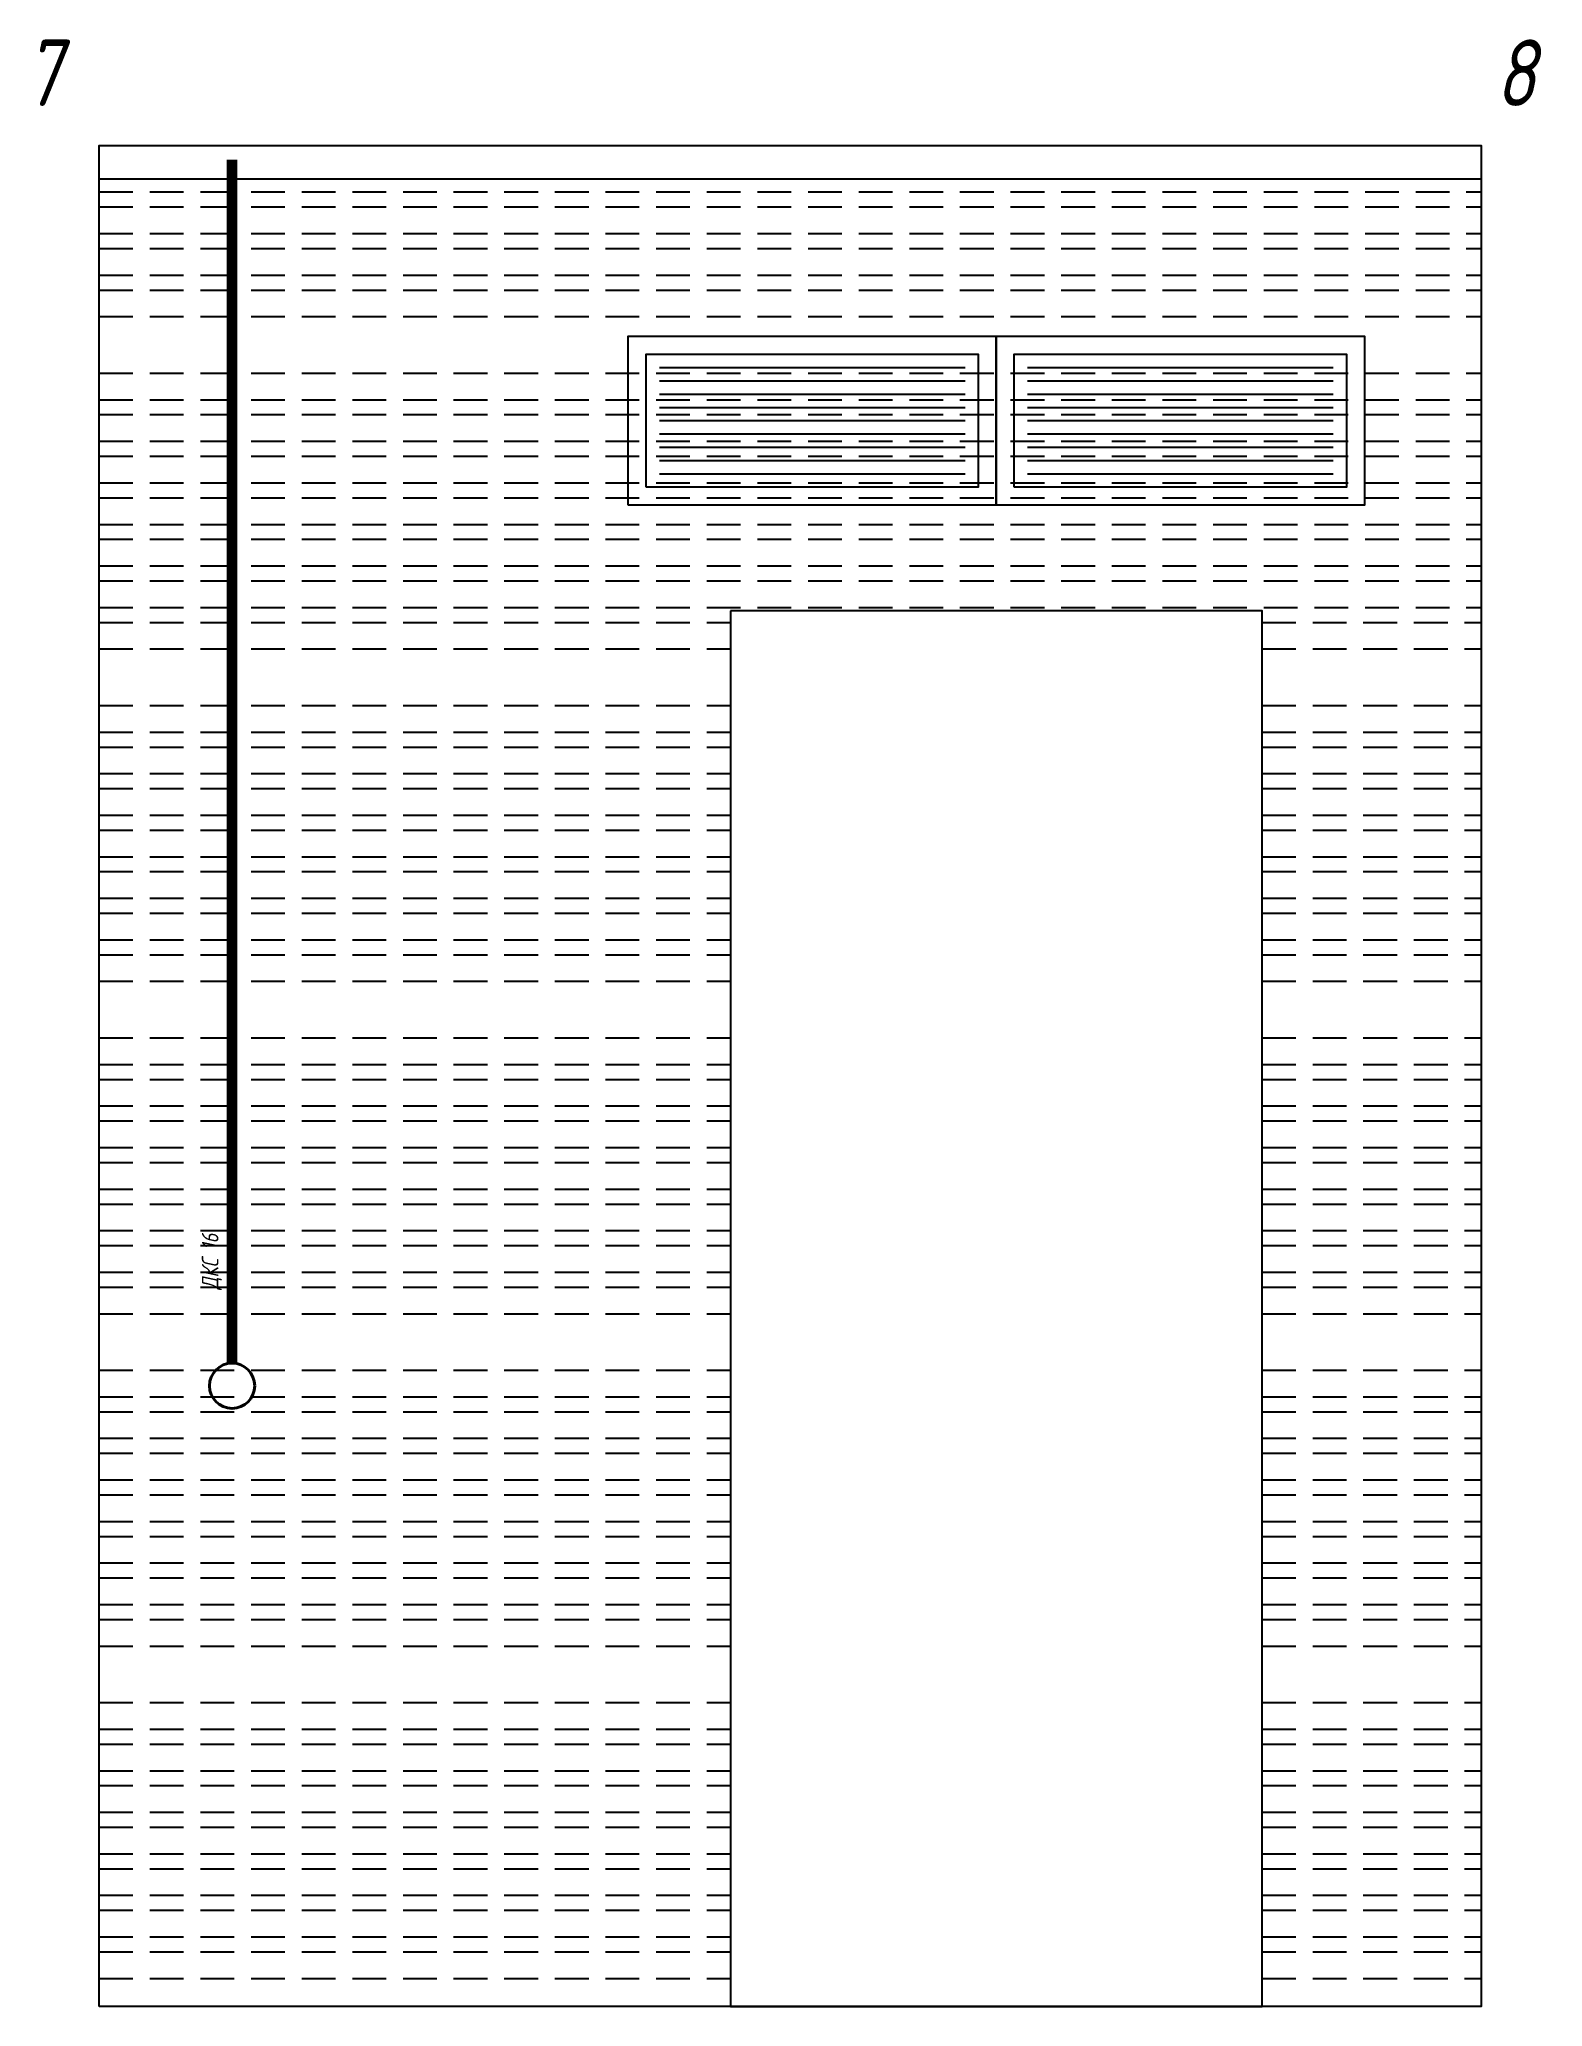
# Model space of a CAD drawing. Header units: millimetres. Extents: x -90 to 2172, y 0 to 2960.
import ezdxf
from ezdxf.enums import TextEntityAlignment as Align

# ---------------------------------------------------------------- set-up
doc = ezdxf.new("R2010")
doc.units = ezdxf.units.MM
doc.linetypes.add('DASHED', pattern=[19.05, 12.7, -6.35])
for name, color, linetype in [('01 Черновое', 7, 'Continuous'), ('02 ОВиК', 7, 'Continuous'), ('02 ЭОМ и СС', 7, 'Continuous'), ('03 Потолок', 5, 'Continuous')]:
    doc.layers.add(name, color=color, linetype=linetype)
doc.layers.add('100 noprint', color=1, linetype='Continuous', plot=False)
doc.styles.add('ГОСТ-ISOCPEUR', font='isocpeui.ttf', dxfattribs={"width": 0.8})

# ---------------------------------------------------------------- blocks, each defined once
blk = doc.blocks.new('АП 500х200')
at = {"color": 0, "lineweight": -2}
for p, q in [((-507, 207), (-47, 207)), ((-507, 187), (-47, 187)), ((-507, 167), (-47, 167)), ((-507, 147), (-47, 147)), ((-507, 127), (-47, 127)), ((-507, 107), (-47, 107)), ((-507, 87), (-47, 87)), ((-507, 67), (-47, 67)), ((-507, 47), (-47, 47))]:
    blk.add_line(p, q, dxfattribs=at)
for points in [[(-554, 0), (-554, 254), (0, 254), (0, 0)], [(-527, 27), (-527, 227), (-27, 227), (-27, 27)]]:
    blk.add_lwpolyline(points, close=True, dxfattribs=at)

msp = doc.modelspace()

# ---------------------------------------------------------------- linework, layer by layer
at = {"layer": '01 Черновое'}
for points in [[(0, 0), (0, 2800), (2080, 2800), (2080, 0)], [(950, 2100), (950, 0), (1750, 0), (1750, 2100)]]:
    msp.add_lwpolyline(points, close=True, dxfattribs=at)
at = {"layer": '02 ЭОМ и СС', "color": 3, "flags": 128}
msp.add_lwpolyline([(200, 968, 16, 16, 0), (200, 2778.5, 16, 16, 0)], format="xyseb", dxfattribs=at)
msp.add_lwpolyline([(200, 968, 16, 16, 0), (200, 2778.5, 16, 16, 0)], format="xyseb", dxfattribs=at)
at = {"layer": '02 ЭОМ и СС', "color": 3, "lineweight": 40}
msp.add_circle((200, 934), 34, dxfattribs=at)
msp.add_circle((200, 934), 34, dxfattribs=at)
at = {"layer": '03 Потолок', "color": 7, "ltscale": 5}
msp.add_line((0, 2750), (2080, 2750), dxfattribs=at)
at = {"layer": '100 noprint', "linetype": 'DASHED', "ltscale": 4}
for p, q in [((0, 2730), (2080, 2730)), ((0, 2707.5), (2080, 2707.5)), ((0, 2667.5), (2080, 2667.5)), ((0, 2645), (2080, 2645)), ((0, 2605), (2080, 2605)), ((0, 2582.5), (2080, 2582.5)), ((0, 2542.5), (2080, 2542.5)), ((0, 2457.5), (2080, 2457.5)), ((0, 2417.5), (2080, 2417.5)), ((0, 2395), (2080, 2395)), ((0, 2355), (2080, 2355)), ((0, 2332.5), (2080, 2332.5)), ((0, 2292.5), (2080, 2292.5)), ((0, 2270), (2080, 2270)), ((0, 2230), (2080, 2230)), ((0, 2207.5), (2080, 2207.5)), ((0, 2167.5), (2080, 2167.5)), ((0, 2145), (2080, 2145)), ((0, 2105), (2080, 2105)), ((0, 2082.5), (950, 2082.5)), ((1750, 2082.5), (2080, 2082.5)), ((0, 2042.5), (950, 2042.5)), ((1750, 2042.5), (2080, 2042.5)), ((0, 1957.5), (950, 1957.5)), ((1750, 1957.5), (2080, 1957.5)), ((0, 1917.5), (950, 1917.5)), ((0, 1895), (950, 1895)), ((1750, 1917.5), (2080, 1917.5)), ((1750, 1895), (2080, 1895)), ((0, 1855), (950, 1855)), ((1750, 1855), (2080, 1855)), ((0, 1832.5), (950, 1832.5)), ((1750, 1832.5), (2080, 1832.5)), ((0, 1792.5), (950, 1792.5)), ((1750, 1792.5), (2080, 1792.5)), ((0, 1770), (950, 1770)), ((1750, 1770), (2080, 1770)), ((0, 1730), (950, 1730)), ((1750, 1730), (2080, 1730)), ((0, 1707.5), (950, 1707.5)), ((1750, 1707.5), (2080, 1707.5)), ((0, 1667.5), (950, 1667.5)), ((1750, 1667.5), (2080, 1667.5)), ((0, 1645), (950, 1645)), ((1750, 1645), (2080, 1645)), ((0, 1605), (950, 1605)), ((1750, 1605), (2080, 1605)), ((0, 1582.5), (950, 1582.5)), ((1750, 1582.5), (2080, 1582.5)), ((0, 1542.5), (950, 1542.5)), ((1750, 1542.5), (2080, 1542.5)), ((0, 1457.5), (950, 1457.5)), ((1750, 1457.5), (2080, 1457.5)), ((0, 1417.5), (950, 1417.5)), ((0, 1395), (950, 1395)), ((1750, 1417.5), (2080, 1417.5)), ((1750, 1395), (2080, 1395)), ((0, 1355), (950, 1355)), ((0, 1332.5), (950, 1332.5)), ((1750, 1355), (2080, 1355)), ((1750, 1332.5), (2080, 1332.5)), ((0, 1292.5), (950, 1292.5)), ((1750, 1292.5), (2080, 1292.5)), ((0, 1270), (950, 1270)), ((1750, 1270), (2080, 1270)), ((0, 1230), (950, 1230)), ((1750, 1230), (2080, 1230)), ((0, 1207.5), (950, 1207.5)), ((1750, 1207.5), (2080, 1207.5)), ((0, 1167.5), (950, 1167.5)), ((1750, 1167.5), (2080, 1167.5)), ((0, 1145), (950, 1145)), ((1750, 1145), (2080, 1145)), ((0, 1105), (950, 1105)), ((1750, 1105), (2080, 1105)), ((0, 1082.5), (950, 1082.5)), ((1750, 1082.5), (2080, 1082.5)), ((0, 1042.5), (950, 1042.5)), ((1750, 1042.5), (2080, 1042.5)), ((0, 957.5), (950, 957.5)), ((1750, 957.5), (2080, 957.5)), ((0, 917.5), (950, 917.5)), ((1750, 917.5), (2080, 917.5)), ((0, 895), (950, 895)), ((1750, 895), (2080, 895)), ((0, 855), (950, 855)), ((0, 832.5), (950, 832.5)), ((1750, 855), (2080, 855)), ((1750, 832.5), (2080, 832.5)), ((0, 792.5), (950, 792.5)), ((0, 770), (950, 770)), ((1750, 792.5), (2080, 792.5)), ((1750, 770), (2080, 770)), ((0, 730), (950, 730)), ((1750, 730), (2080, 730)), ((0, 707.5), (950, 707.5)), ((1750, 707.5), (2080, 707.5)), ((0, 667.5), (950, 667.5)), ((1750, 667.5), (2080, 667.5)), ((0, 645), (950, 645)), ((1750, 645), (2080, 645)), ((0, 605), (950, 605)), ((1750, 605), (2080, 605)), ((0, 582.5), (950, 582.5)), ((1750, 582.5), (2080, 582.5)), ((0, 542.5), (950, 542.5)), ((1750, 542.5), (2080, 542.5)), ((0, 457.5), (950, 457.5)), ((1750, 457.5), (2080, 457.5)), ((0, 417.5), (950, 417.5)), ((1750, 417.5), (2080, 417.5)), ((0, 395), (950, 395)), ((1750, 395), (2080, 395)), ((0, 355), (950, 355)), ((0, 332.5), (950, 332.5)), ((1750, 355), (2080, 355)), ((1750, 332.5), (2080, 332.5)), ((0, 292.5), (950, 292.5)), ((0, 270), (950, 270)), ((1750, 292.5), (2080, 292.5)), ((1750, 270), (2080, 270)), ((0, 230), (950, 230)), ((0, 207.5), (950, 207.5)), ((1750, 230), (2080, 230)), ((1750, 207.5), (2080, 207.5)), ((0, 167.5), (950, 167.5)), ((1750, 167.5), (2080, 167.5)), ((0, 145), (950, 145)), ((1750, 145), (2080, 145)), ((0, 105), (950, 105)), ((1750, 105), (2080, 105)), ((0, 82.5), (950, 82.5)), ((1750, 82.5), (2080, 82.5)), ((0, 42.5), (950, 42.5)), ((1750, 42.5), (2080, 42.5))]:
    msp.add_line(p, q, dxfattribs=at)
at = {"layer": '100 noprint'}
msp.add_lwpolyline([(950, 2100), (950, 0), (1750, 0), (1750, 2100)], close=True, dxfattribs=at)

# ---------------------------------------------------------------- block references
at = {"layer": '02 ОВиК', "color": 7}
for p in [(1350, 2259), (1350, 2259), (1904, 2259), (1904, 2259)]:
    msp.add_blockref('АП 500х200', p, dxfattribs=at)

# ---------------------------------------------------------------- texts
at = {"layer": '01 Черновое', "style": 'ГОСТ-ISOCPEUR', "width": 0.8}
for s, p in [('8', (2131.6, 2909.4)), ('7', (-85.1, 2909.4))]:
    msp.add_text(s, height=100, dxfattribs=at).set_placement(p, align=Align.MIDDLE)
at = {"layer": '02 ЭОМ и СС', "color": 3, "insert": (184.6, 1078.7), "char_height": 25, "width": 270.313, "attachment_point": 7, "rotation": 90, "style": 'ГОСТ-ISOCPEUR'}
msp.add_mtext('{ДКС 16}', dxfattribs=at)

doc.saveas('drawing.dxf')
